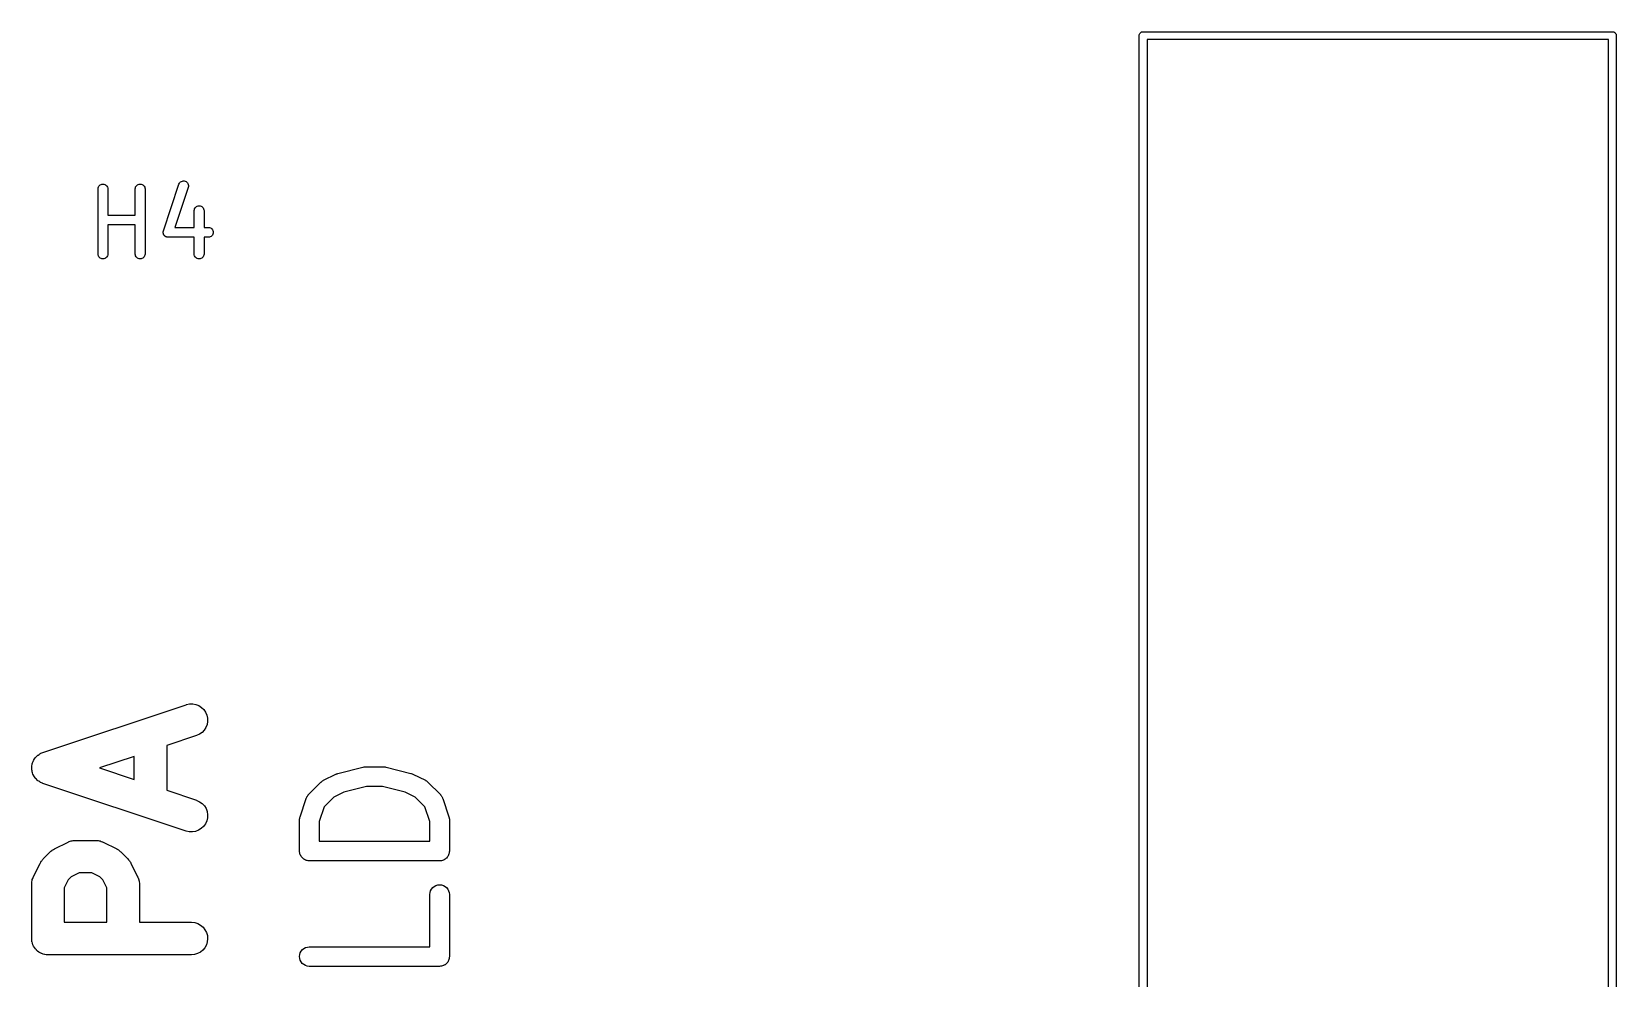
# Model space of a CAD drawing. Extents: x 65.9 to 145.1, y -115.6 to -60.
# Drawn here: x 65.95 to 90.26, y -75.07 to -60.54 of the extents above; entities that cross this region are included whole.
import ezdxf

# ---------------------------------------------------------------- set-up
doc = ezdxf.new("R2010")
doc.units = 0
doc.header["$MEASUREMENT"] = 0
doc.layers.add('BLACK', color=7, linetype='CONTINUOUS')

msp = doc.modelspace()

# ---------------------------------------------------------------- linework, layer by layer
at = {"layer": 'BLACK', "linetype": 'CONTINUOUS'}
for p, q in [((82.9665, -60.5499), (82.9769, -60.5443)), ((82.9769, -60.5443), (82.9882, -60.5409)), ((82.9882, -60.5409), (82.9971, -60.54)), ((82.9971, -60.54), (83, -60.5397)), ((82.9971, -60.54), (82.9971, -60.54)), ((83, -60.5397), (83.0029, -60.54)), ((83.0029, -60.54), (90.1971, -60.54)), ((90.1971, -60.54), (90.2, -60.5397)), ((90.2, -60.5397), (90.2029, -60.54)), ((90.2029, -60.54), (90.2029, -60.54)), ((90.2029, -60.54), (90.2118, -60.5409)), ((90.2118, -60.5409), (90.2231, -60.5443)), ((90.2231, -60.5443), (90.2335, -60.5499)), ((82.9397, -60.6), (82.9409, -60.5882)), ((82.94, -60.603), (82.9397, -60.6)), ((82.94, -82.1971), (82.94, -60.603)), ((82.9409, -60.5882), (82.9443, -60.5769)), ((82.9443, -60.5769), (82.9499, -60.5665)), ((82.9499, -60.5665), (82.9574, -60.5574)), ((82.9574, -60.5574), (82.9665, -60.5499)), ((83.06, -60.66), (83.06, -82.14)), ((90.14, -60.66), (83.06, -60.66)), ((90.14, -82.14), (90.14, -60.66)), ((90.2335, -60.5499), (90.2426, -60.5574)), ((90.2426, -60.5574), (90.2501, -60.5665)), ((90.2501, -60.5665), (90.2557, -60.5769)), ((90.2557, -60.5769), (90.2591, -60.5882)), ((90.2591, -60.5882), (90.2603, -60.6)), ((90.2603, -60.6), (90.26, -60.6029)), ((90.26, -60.6029), (90.26, -82.1971)), ((66.9631, -62.9513), (66.9647, -62.9368)), ((66.9631, -62.9524), (66.9631, -62.9513)), ((66.9631, -63.9524), (66.9631, -62.9524)), ((66.9647, -62.9368), (66.9692, -62.9228)), ((66.9692, -62.9228), (66.9762, -62.91)), ((66.9762, -62.91), (66.9856, -62.8988)), ((66.9856, -62.8988), (66.997, -62.8896)), ((66.997, -62.8896), (67.01, -62.8828)), ((67.01, -62.8828), (67.024, -62.8787)), ((67.024, -62.8787), (67.0386, -62.8774)), ((67.0386, -62.8774), (67.0532, -62.8789)), ((67.0532, -62.8789), (67.0672, -62.8832)), ((67.0672, -62.8832), (67.08, -62.8902)), ((67.08, -62.8902), (67.0913, -62.8995)), ((67.0913, -62.8995), (67.1006, -62.9109)), ((67.1006, -62.9109), (67.1074, -62.9238)), ((67.1074, -62.9238), (67.1117, -62.9378)), ((67.1117, -62.9378), (67.1131, -62.9524)), ((67.1131, -62.9524), (67.1131, -63.3536)), ((67.5345, -62.9513), (67.5362, -62.9368)), ((67.5345, -62.9524), (67.5345, -62.9513)), ((67.5345, -63.3536), (67.5345, -62.9524)), ((67.5362, -62.9368), (67.5406, -62.9228)), ((67.5406, -62.9228), (67.5476, -62.91)), ((67.5476, -62.91), (67.557, -62.8988)), ((67.557, -62.8988), (67.5685, -62.8896)), ((67.5685, -62.8896), (67.5814, -62.8828)), ((67.5814, -62.8828), (67.5955, -62.8787)), ((67.5955, -62.8787), (67.61, -62.8774)), ((67.61, -62.8774), (67.6246, -62.8789)), ((67.6246, -62.8789), (67.6386, -62.8832)), ((67.6386, -62.8832), (67.6515, -62.8902)), ((67.6515, -62.8902), (67.6627, -62.8995)), ((67.6627, -62.8995), (67.672, -62.9109)), ((67.672, -62.9109), (67.6789, -62.9238)), ((67.6789, -62.9238), (67.6831, -62.9378)), ((67.6831, -62.9378), (67.6845, -62.9524)), ((67.6845, -62.9524), (67.6845, -63.9524)), ((67.9669, -63.5953), (68.205, -62.881)), ((68.3473, -62.9285), (68.1422, -63.544)), ((68.205, -62.881), (68.2054, -62.8801)), ((68.2054, -62.8801), (68.2115, -62.8668)), ((68.2115, -62.8668), (68.2201, -62.8549)), ((68.2201, -62.8549), (68.2309, -62.845)), ((68.2309, -62.845), (68.2434, -62.8373)), ((68.2434, -62.8373), (68.2571, -62.8322)), ((68.2571, -62.8322), (68.2715, -62.8299)), ((68.2715, -62.8299), (68.2862, -62.8304)), ((68.2862, -62.8304), (68.3004, -62.8338)), ((68.3004, -62.8338), (68.3137, -62.8398)), ((68.3137, -62.8398), (68.3256, -62.8484)), ((68.3256, -62.8484), (68.3356, -62.859)), ((68.3356, -62.859), (68.3434, -62.8715)), ((68.3434, -62.8715), (68.3486, -62.8851)), ((68.3506, -62.9142), (68.3473, -62.9285)), ((68.3486, -62.8851), (68.351, -62.8996)), ((68.351, -62.8996), (68.3506, -62.9142)), ((68.4732, -63.223), (68.4862, -63.2162)), ((68.4862, -63.2162), (68.5002, -63.212)), ((68.5002, -63.212), (68.5148, -63.2107)), ((68.5148, -63.2107), (68.5294, -63.2122)), ((68.5294, -63.2122), (68.5433, -63.2166)), ((68.5433, -63.2166), (68.5562, -63.2235)), ((67.1131, -63.3536), (67.5345, -63.3536)), ((68.4393, -63.2847), (68.4409, -63.2701)), ((68.4393, -63.2857), (68.4393, -63.2847)), ((68.4393, -63.544), (68.4393, -63.2857)), ((68.4409, -63.2701), (68.4453, -63.2562)), ((68.4453, -63.2562), (68.4524, -63.2433)), ((68.4524, -63.2433), (68.4618, -63.2321)), ((68.4618, -63.2321), (68.4732, -63.223)), ((68.5562, -63.2235), (68.5675, -63.2329)), ((68.5675, -63.2329), (68.5768, -63.2442)), ((68.5768, -63.2442), (68.5836, -63.2571)), ((68.5836, -63.2571), (68.5879, -63.2711)), ((68.5879, -63.2711), (68.5893, -63.2857)), ((68.5893, -63.2857), (68.5893, -63.544)), ((67.5345, -63.5036), (67.1131, -63.5036)), ((67.1131, -63.5036), (67.1131, -63.9524)), ((67.5345, -63.9524), (67.5345, -63.5036)), ((67.9631, -63.6185), (67.9636, -63.6141)), ((67.9634, -63.6214), (67.9631, -63.6185)), ((67.9633, -63.6242), (67.9634, -63.6214)), ((67.964, -63.6286), (67.9633, -63.6242)), ((67.9636, -63.6141), (67.9637, -63.6096)), ((67.9637, -63.6096), (67.9643, -63.6068)), ((67.9644, -63.6331), (67.964, -63.6286)), ((67.9643, -63.6068), (67.9646, -63.604)), ((67.9652, -63.6359), (67.9644, -63.6331)), ((67.9646, -63.604), (67.966, -63.5997)), ((67.9657, -63.6387), (67.9652, -63.6359)), ((67.9673, -63.6428), (67.9657, -63.6387)), ((67.966, -63.5997), (67.9669, -63.5953)), ((67.9686, -63.6471), (67.9673, -63.6428)), ((67.9699, -63.6497), (67.9686, -63.6471)), ((67.9709, -63.6524), (67.9699, -63.6497)), ((67.9733, -63.6562), (67.9709, -63.6524)), ((67.9753, -63.6601), (67.9733, -63.6562)), ((67.9771, -63.6623), (67.9753, -63.6601)), ((67.9786, -63.6648), (67.9771, -63.6623)), ((67.9817, -63.668), (67.9786, -63.6648)), ((67.9845, -63.6715), (67.9817, -63.668)), ((67.9867, -63.6734), (67.9845, -63.6715)), ((67.9887, -63.6754), (67.9867, -63.6734)), ((67.9923, -63.6781), (67.9887, -63.6754)), ((67.9957, -63.6809), (67.9923, -63.6781)), ((67.9982, -63.6823), (67.9957, -63.6809)), ((68.0006, -63.684), (67.9982, -63.6823)), ((68.0046, -63.6858), (68.0006, -63.684)), ((68.0085, -63.688), (68.0046, -63.6858)), ((68.0113, -63.6888), (68.0085, -63.688)), ((68.0139, -63.69), (68.0113, -63.6888)), ((68.0182, -63.6911), (68.0139, -63.69)), ((68.0225, -63.6924), (68.0182, -63.6911)), ((68.0253, -63.6927), (68.0225, -63.6924)), ((68.0281, -63.6934), (68.0253, -63.6927)), ((68.0326, -63.6935), (68.0281, -63.6934)), ((68.037, -63.694), (68.0326, -63.6935)), ((68.0381, -63.694), (68.037, -63.694)), ((68.4393, -63.694), (68.0381, -63.694)), ((68.1422, -63.544), (68.4393, -63.544)), ((68.4393, -63.9524), (68.4393, -63.694)), ((68.5893, -63.544), (68.6571, -63.544)), ((68.6571, -63.694), (68.5893, -63.694)), ((68.5893, -63.694), (68.5893, -63.9524)), ((68.6571, -63.544), (68.6582, -63.5441)), ((68.6717, -63.6926), (68.6571, -63.694)), ((68.6582, -63.5441), (68.6727, -63.5457)), ((68.6857, -63.6884), (68.6717, -63.6926)), ((68.6727, -63.5457), (68.6867, -63.5501)), ((68.6986, -63.6815), (68.6857, -63.6884)), ((68.6867, -63.5501), (68.6995, -63.5572)), ((68.71, -63.6723), (68.6986, -63.6815)), ((68.6995, -63.5572), (68.7107, -63.5666)), ((68.7193, -63.661), (68.71, -63.6723)), ((68.7107, -63.5666), (68.7199, -63.578)), ((68.7263, -63.6481), (68.7193, -63.661)), ((68.7199, -63.578), (68.7267, -63.591)), ((68.7306, -63.6341), (68.7263, -63.6481)), ((68.7267, -63.591), (68.7308, -63.605)), ((68.7321, -63.6196), (68.7306, -63.6341)), ((68.7308, -63.605), (68.7321, -63.6196)), ((66.9645, -63.9669), (66.9631, -63.9524)), ((66.9688, -63.981), (66.9645, -63.9669)), ((66.9756, -63.9939), (66.9688, -63.981)), ((66.9849, -64.0052), (66.9756, -63.9939)), ((66.9962, -64.0146), (66.9849, -64.0052)), ((67.009, -64.0215), (66.9962, -64.0146)), ((67.023, -64.0258), (67.009, -64.0215)), ((67.0376, -64.0274), (67.023, -64.0258)), ((67.0521, -64.0261), (67.0376, -64.0274)), ((67.0662, -64.0219), (67.0521, -64.0261)), ((67.0792, -64.0151), (67.0662, -64.0219)), ((67.0906, -64.006), (67.0792, -64.0151)), ((67.1, -63.9948), (67.0906, -64.006)), ((67.107, -63.9819), (67.1, -63.9948)), ((67.1115, -63.968), (67.107, -63.9819)), ((67.1131, -63.9534), (67.1115, -63.968)), ((67.1131, -63.9524), (67.1131, -63.9534)), ((67.536, -63.9669), (67.5345, -63.9524)), ((67.5402, -63.981), (67.536, -63.9669)), ((67.5471, -63.9939), (67.5402, -63.981)), ((67.5563, -64.0052), (67.5471, -63.9939)), ((67.5676, -64.0146), (67.5563, -64.0052)), ((67.5805, -64.0215), (67.5676, -64.0146)), ((67.5944, -64.0258), (67.5805, -64.0215)), ((67.609, -64.0274), (67.5944, -64.0258)), ((67.6236, -64.0261), (67.609, -64.0274)), ((67.6376, -64.0219), (67.6236, -64.0261)), ((67.6506, -64.0151), (67.6376, -64.0219)), ((67.662, -64.006), (67.6506, -64.0151)), ((67.6714, -63.9948), (67.662, -64.006)), ((67.6785, -63.9819), (67.6714, -63.9948)), ((67.6829, -63.968), (67.6785, -63.9819)), ((67.6845, -63.9534), (67.6829, -63.968)), ((67.6845, -63.9524), (67.6845, -63.9534)), ((68.4407, -63.9669), (68.4393, -63.9524)), ((68.4449, -63.981), (68.4407, -63.9669)), ((68.4518, -63.9939), (68.4449, -63.981)), ((68.4611, -64.0052), (68.4518, -63.9939)), ((68.4723, -64.0146), (68.4611, -64.0052)), ((68.4852, -64.0215), (68.4723, -64.0146)), ((68.4992, -64.0258), (68.4852, -64.0215)), ((68.5138, -64.0274), (68.4992, -64.0258)), ((68.5283, -64.0261), (68.5138, -64.0274)), ((68.5424, -64.0219), (68.5283, -64.0261)), ((68.5554, -64.0151), (68.5424, -64.0219)), ((68.5668, -64.006), (68.5554, -64.0151)), ((68.5762, -63.9948), (68.5668, -64.006)), ((68.5832, -63.9819), (68.5762, -63.9948)), ((68.5876, -63.968), (68.5832, -63.9819)), ((68.5893, -63.9534), (68.5876, -63.968)), ((68.5893, -63.9524), (68.5893, -63.9534)), ((66.1162, -71.6009), (68.3162, -70.8676)), ((68.3162, -70.8676), (68.3195, -70.8665)), ((68.3195, -70.8665), (68.3672, -70.8563)), ((68.3672, -70.8563), (68.416, -70.8556)), ((68.416, -70.8556), (68.464, -70.8644)), ((68.464, -70.8644), (68.5094, -70.8823)), ((68.5094, -70.8823), (68.5504, -70.9087)), ((68.5504, -70.9087), (68.5855, -70.9426)), ((68.5855, -70.9426), (68.6134, -70.9827)), ((68.6134, -70.9827), (68.633, -71.0274)), ((68.6185, -71.2173), (68.5923, -71.2586)), ((68.6361, -71.1718), (68.6185, -71.2173)), ((68.633, -71.0274), (68.6435, -71.075)), ((68.6445, -71.1238), (68.6361, -71.1718)), ((68.6435, -71.075), (68.6445, -71.1238)), ((68.4743, -71.3419), (68.0167, -71.4945)), ((68.5189, -71.3221), (68.4743, -71.3419)), ((68.5587, -71.2939), (68.5189, -71.3221)), ((68.5923, -71.2586), (68.5587, -71.2939)), ((65.9658, -71.7416), (65.972, -71.7255)), ((65.972, -71.7255), (65.9759, -71.7195)), ((65.9759, -71.7195), (65.9788, -71.713)), ((65.9788, -71.713), (65.9889, -71.6989)), ((65.9889, -71.6989), (65.9981, -71.6843)), ((65.9981, -71.6843), (66.0031, -71.6791)), ((66.0031, -71.6791), (66.0072, -71.6733)), ((66.0072, -71.6733), (66.0198, -71.6615)), ((66.0198, -71.6615), (66.0318, -71.6489)), ((66.0318, -71.6489), (66.0376, -71.6448)), ((66.0376, -71.6448), (66.0428, -71.6399)), ((66.0428, -71.6399), (66.0575, -71.6308)), ((66.0575, -71.6308), (66.0716, -71.6208)), ((66.0716, -71.6208), (66.0781, -71.6179)), ((66.0781, -71.6179), (66.0842, -71.6141)), ((66.0842, -71.6141), (66.1004, -71.608)), ((66.1004, -71.608), (66.1162, -71.6009)), ((67.5167, -71.6611), (66.9858, -71.8381)), ((67.5167, -72.015), (67.5167, -71.6611)), ((68.0167, -71.4945), (68.0167, -72.1817)), ((65.9457, -71.8536), (65.9463, -71.8364)), ((65.9469, -71.8607), (65.9457, -71.8536)), ((65.946, -71.8191), (65.9472, -71.812)), ((65.9463, -71.8364), (65.946, -71.8191)), ((65.947, -71.8678), (65.9469, -71.8607)), ((65.9507, -71.8847), (65.947, -71.8678)), ((65.9472, -71.812), (65.9475, -71.8049)), ((65.9475, -71.8049), (65.9514, -71.788)), ((65.9535, -71.9018), (65.9507, -71.8847)), ((65.9514, -71.788), (65.9544, -71.771)), ((65.956, -71.9085), (65.9535, -71.9018)), ((65.9544, -71.771), (65.957, -71.7643)), ((65.9575, -71.9155), (65.956, -71.9085)), ((65.957, -71.7643), (65.9586, -71.7574)), ((65.9645, -71.9313), (65.9575, -71.9155)), ((65.9586, -71.7574), (65.9658, -71.7416)), ((65.9705, -71.9476), (65.9645, -71.9313)), ((65.9742, -71.9536), (65.9705, -71.9476)), ((65.9771, -71.9602), (65.9742, -71.9536)), ((65.987, -71.9744), (65.9771, -71.9602)), ((66.9858, -71.8381), (67.5167, -72.015)), ((70.4234, -72.0277), (70.6139, -71.9325)), ((70.6139, -71.9325), (70.6157, -71.9316)), ((70.6157, -71.9316), (70.6164, -71.9313)), ((70.6164, -71.9313), (70.617, -71.931)), ((70.617, -71.931), (70.6301, -71.9263)), ((70.6301, -71.9263), (70.6432, -71.9215)), ((70.6432, -71.9215), (70.6439, -71.9214)), ((70.6439, -71.9214), (70.6446, -71.9211)), ((70.6446, -71.9211), (71.0255, -71.8259)), ((71.0255, -71.8259), (71.0276, -71.8254)), ((71.0276, -71.8254), (71.0302, -71.8251)), ((71.0302, -71.8251), (71.0328, -71.8243)), ((71.0328, -71.8243), (71.0447, -71.8231)), ((71.0447, -71.8231), (71.0566, -71.8215)), ((71.0566, -71.8215), (71.0592, -71.8217)), ((71.0592, -71.8217), (71.0619, -71.8214)), ((71.0619, -71.8214), (71.3476, -71.8214)), ((71.3476, -71.8214), (71.3497, -71.8214)), ((71.3497, -71.8214), (71.3524, -71.8217)), ((71.3524, -71.8217), (71.355, -71.8216)), ((71.355, -71.8216), (71.3669, -71.8234)), ((71.3669, -71.8234), (71.3788, -71.8247)), ((71.3788, -71.8247), (71.3814, -71.8255)), ((71.3814, -71.8255), (71.384, -71.8259)), ((71.384, -71.8259), (71.765, -71.9211)), ((71.765, -71.9211), (71.767, -71.9217)), ((71.767, -71.9217), (71.7676, -71.9219)), ((71.7676, -71.9219), (71.7683, -71.922)), ((71.7683, -71.922), (71.7813, -71.927)), ((71.7813, -71.927), (71.7944, -71.9319)), ((71.7944, -71.9319), (71.795, -71.9323)), ((71.795, -71.9323), (71.7957, -71.9325)), ((71.7957, -71.9325), (71.9861, -72.0277)), ((65.996, -71.9891), (65.987, -71.9744)), ((66.0009, -71.9944), (65.996, -71.9891)), ((66.005, -72.0002), (66.0009, -71.9944)), ((66.0174, -72.0122), (66.005, -72.0002)), ((66.0291, -72.0249), (66.0174, -72.0122)), ((66.0349, -72.0292), (66.0291, -72.0249)), ((66.0401, -72.0341), (66.0349, -72.0292)), ((66.0546, -72.0435), (66.0401, -72.0341)), ((66.0686, -72.0536), (66.0546, -72.0435)), ((66.0751, -72.0566), (66.0686, -72.0536)), ((66.0811, -72.0605), (66.0751, -72.0566)), ((66.0972, -72.0669), (66.0811, -72.0605)), ((66.1129, -72.0741), (66.0972, -72.0669)), ((66.1162, -72.0753), (66.1129, -72.0741)), ((68.3162, -72.8086), (66.1162, -72.0753)), ((68.0167, -72.1817), (68.4743, -72.3343)), ((70.1939, -72.2463), (70.3844, -72.0558)), ((70.3844, -72.0558), (70.3859, -72.0544)), ((70.3859, -72.0544), (70.3925, -72.0491)), ((70.3925, -72.0491), (70.3986, -72.0433)), ((70.3986, -72.0433), (70.4039, -72.04)), ((70.4039, -72.04), (70.4088, -72.0361)), ((70.4088, -72.0361), (70.4163, -72.0322)), ((70.4163, -72.0322), (70.4234, -72.0277)), ((70.7333, -72.2082), (70.5793, -72.2852)), ((71.0804, -72.1214), (70.7333, -72.2082)), ((71.3292, -72.1214), (71.0804, -72.1214)), ((71.6762, -72.2082), (71.3292, -72.1214)), ((71.8302, -72.2852), (71.6762, -72.2082)), ((71.9861, -72.0277), (71.988, -72.0287)), ((71.988, -72.0287), (71.9951, -72.0333)), ((71.9951, -72.0333), (72.0025, -72.0373)), ((72.0025, -72.0373), (72.0073, -72.0412)), ((72.0073, -72.0412), (72.0126, -72.0446)), ((72.0126, -72.0446), (72.0186, -72.0505)), ((72.0186, -72.0505), (72.0251, -72.0558)), ((72.0251, -72.0558), (72.2156, -72.2463)), ((68.4743, -72.3343), (68.4776, -72.3354)), ((68.4776, -72.3354), (68.5219, -72.3559)), ((68.5219, -72.3559), (68.5613, -72.3846)), ((68.5613, -72.3846), (68.5945, -72.4204)), ((68.5945, -72.4204), (68.62, -72.462)), ((70.0625, -72.5907), (70.1577, -72.3049)), ((70.1577, -72.3049), (70.1584, -72.303)), ((70.1584, -72.303), (70.1602, -72.299)), ((70.1602, -72.299), (70.1615, -72.2947)), ((70.1615, -72.2947), (70.1664, -72.2857)), ((70.1664, -72.2857), (70.1707, -72.2764)), ((70.1707, -72.2764), (70.1733, -72.2728)), ((70.1733, -72.2728), (70.1754, -72.2689)), ((70.1754, -72.2689), (70.1819, -72.261)), ((70.1819, -72.261), (70.1879, -72.2527)), ((70.1879, -72.2527), (70.1911, -72.2497)), ((70.1911, -72.2497), (70.1939, -72.2463)), ((70.4311, -72.4334), (70.3548, -72.6624)), ((70.5793, -72.2852), (70.4311, -72.4334)), ((71.9784, -72.4334), (71.8302, -72.2852)), ((72.0548, -72.6624), (71.9784, -72.4334)), ((72.2156, -72.2463), (72.2171, -72.2478)), ((72.2171, -72.2478), (72.2198, -72.2512)), ((72.2198, -72.2512), (72.223, -72.2543)), ((72.223, -72.2543), (72.2289, -72.2627)), ((72.2289, -72.2627), (72.2353, -72.2707)), ((72.2353, -72.2707), (72.2374, -72.2746)), ((72.2374, -72.2746), (72.2399, -72.2782)), ((72.2399, -72.2782), (72.2441, -72.2876)), ((72.2441, -72.2876), (72.2488, -72.2967)), ((72.2488, -72.2967), (72.25, -72.3009)), ((72.25, -72.3009), (72.2518, -72.3049)), ((72.2518, -72.3049), (72.3471, -72.5907)), ((68.6117, -72.6966), (68.5832, -72.7362)), ((68.6319, -72.6521), (68.6117, -72.6966)), ((68.62, -72.462), (68.637, -72.5077)), ((68.643, -72.6046), (68.6319, -72.6521)), ((68.637, -72.5077), (68.6448, -72.5559)), ((68.6448, -72.5559), (68.643, -72.6046)), ((70.0548, -72.636), (70.0557, -72.6276)), ((70.0548, -72.6381), (70.0548, -72.636)), ((70.0548, -73.1143), (70.0548, -72.6381)), ((70.0557, -72.6276), (70.056, -72.6192)), ((70.056, -72.6192), (70.0573, -72.6131)), ((70.0573, -72.6131), (70.058, -72.6069)), ((70.058, -72.6069), (70.0606, -72.5989)), ((70.0606, -72.5989), (70.0625, -72.5907)), ((70.3548, -72.6624), (70.3548, -72.9643)), ((72.0548, -72.9643), (72.0548, -72.6624)), ((72.3471, -72.5907), (72.3477, -72.5927)), ((72.3477, -72.5927), (72.3495, -72.6009)), ((72.3495, -72.6009), (72.3519, -72.609)), ((72.3519, -72.609), (72.3525, -72.6152)), ((72.3525, -72.6152), (72.3538, -72.6213)), ((72.3538, -72.6213), (72.3539, -72.6297)), ((72.3539, -72.6297), (72.3548, -72.6381)), ((72.3548, -72.6381), (72.3548, -73.1143)), ((68.3638, -72.8194), (68.3162, -72.8086)), ((68.4125, -72.8208), (68.3638, -72.8194)), ((68.4606, -72.8127), (68.4125, -72.8208)), ((68.5063, -72.7954), (68.4606, -72.8127)), ((68.5477, -72.7696), (68.5063, -72.7954)), ((68.5832, -72.7362), (68.5477, -72.7696)), ((66.1232, -73.2327), (66.228, -73.128)), ((66.228, -73.128), (66.2305, -73.1255)), ((66.2305, -73.1255), (66.2414, -73.1168)), ((66.2414, -73.1168), (66.2517, -73.1071)), ((66.2517, -73.1071), (66.2605, -73.1016)), ((66.2605, -73.1016), (66.2686, -73.0951)), ((66.2686, -73.0951), (66.2811, -73.0886)), ((66.2811, -73.0886), (66.293, -73.0812)), ((66.293, -73.0812), (66.5025, -72.9764)), ((66.5025, -72.9764), (66.5056, -72.9749)), ((66.5056, -72.9749), (66.5125, -72.9723)), ((66.5125, -72.9723), (66.519, -72.9689)), ((66.519, -72.9689), (66.5354, -72.9639)), ((66.5354, -72.9639), (66.5514, -72.958)), ((66.5514, -72.958), (66.5587, -72.9569)), ((66.5587, -72.9569), (66.5657, -72.9548)), ((66.5657, -72.9548), (66.5827, -72.9531)), ((66.5827, -72.9531), (66.5996, -72.9504)), ((66.5996, -72.9504), (66.607, -72.9507)), ((66.607, -72.9507), (66.6143, -72.95)), ((66.6143, -72.95), (66.9286, -72.95)), ((66.9286, -72.95), (66.9321, -72.95)), ((66.9321, -72.95), (66.9394, -72.9508)), ((66.9394, -72.9508), (66.9467, -72.9507)), ((66.9467, -72.9507), (66.9636, -72.9536)), ((66.9636, -72.9536), (66.9805, -72.9555)), ((66.9805, -72.9555), (66.9876, -72.9577)), ((66.9876, -72.9577), (66.9948, -72.9589)), ((66.9948, -72.9589), (67.0108, -72.965)), ((67.0108, -72.965), (67.0271, -72.9702)), ((67.0271, -72.9702), (67.0335, -72.9738)), ((67.0335, -72.9738), (67.0404, -72.9764)), ((67.0404, -72.9764), (67.2499, -73.0812)), ((67.2499, -73.0812), (67.253, -73.0827)), ((67.253, -73.0827), (67.2648, -73.0904)), ((67.2648, -73.0904), (67.2772, -73.097)), ((67.2772, -73.097), (67.2852, -73.1036)), ((67.2852, -73.1036), (67.2939, -73.1093)), ((67.2939, -73.1093), (67.304, -73.1191)), ((67.304, -73.1191), (67.3149, -73.128)), ((67.3149, -73.128), (67.4196, -73.2327)), ((70.0561, -73.1283), (70.0548, -73.1143)), ((70.0574, -73.1424), (70.0561, -73.1283)), ((70.0576, -73.1429), (70.0574, -73.1424)), ((70.0576, -73.1434), (70.0576, -73.1429)), ((70.0617, -73.1569), (70.0576, -73.1434)), ((70.0657, -73.1705), (70.0617, -73.1569)), ((70.0659, -73.1709), (70.0657, -73.1705)), ((70.0661, -73.1714), (70.0659, -73.1709)), ((70.0727, -73.1839), (70.0661, -73.1714)), ((70.0792, -73.1964), (70.0727, -73.1839)), ((70.3548, -72.9643), (72.0548, -72.9643)), ((72.3358, -73.1857), (72.3291, -73.1982)), ((72.3426, -73.1734), (72.3358, -73.1857)), ((72.3428, -73.1729), (72.3426, -73.1734)), ((72.343, -73.1724), (72.3428, -73.1729)), ((72.3472, -73.1589), (72.343, -73.1724)), ((72.3515, -73.1455), (72.3472, -73.1589)), ((72.3517, -73.1444), (72.3515, -73.1449)), ((72.3515, -73.1449), (72.3515, -73.1455)), ((72.3532, -73.1304), (72.3517, -73.1444)), ((72.3547, -73.1164), (72.3532, -73.1304)), ((72.3548, -73.1154), (72.3547, -73.1164)), ((72.3548, -73.1143), (72.3548, -73.1153)), ((72.3548, -73.1153), (72.3548, -73.1153)), ((72.3548, -73.1153), (72.3548, -73.1154)), ((65.9716, -73.5072), (66.0764, -73.2977)), ((66.0764, -73.2977), (66.078, -73.2946)), ((66.078, -73.2946), (66.0856, -73.2828)), ((66.0856, -73.2828), (66.0923, -73.2704)), ((66.0923, -73.2704), (66.0989, -73.2624)), ((66.0989, -73.2624), (66.1045, -73.2537)), ((66.1045, -73.2537), (66.1143, -73.2436)), ((66.1143, -73.2436), (66.1232, -73.2327)), ((67.4196, -73.2327), (67.4221, -73.2352)), ((67.4221, -73.2352), (67.4308, -73.2462)), ((67.4308, -73.2462), (67.4405, -73.2564)), ((67.4405, -73.2564), (67.446, -73.2652)), ((67.446, -73.2652), (67.4525, -73.2734)), ((67.4525, -73.2734), (67.459, -73.2858)), ((67.459, -73.2858), (67.4665, -73.2977)), ((67.4665, -73.2977), (67.5712, -73.5072)), ((70.0796, -73.1968), (70.0792, -73.1964)), ((70.0798, -73.1973), (70.0796, -73.1968)), ((70.0887, -73.2082), (70.0798, -73.1973)), ((70.0976, -73.2192), (70.0887, -73.2082)), ((70.098, -73.2196), (70.0976, -73.2192)), ((70.0983, -73.22), (70.098, -73.2196)), ((70.1092, -73.229), (70.0983, -73.22)), ((70.12, -73.2381), (70.1092, -73.229)), ((70.1205, -73.2383), (70.12, -73.2381)), ((70.1209, -73.2386), (70.1205, -73.2383)), ((70.1333, -73.2454), (70.1209, -73.2386)), ((70.1457, -73.2522), (70.1333, -73.2454)), ((70.1462, -73.2523), (70.1457, -73.2522)), ((70.1466, -73.2526), (70.1462, -73.2523)), ((70.1601, -73.2567), (70.1466, -73.2526)), ((70.1736, -73.261), (70.1601, -73.2567)), ((70.1741, -73.2611), (70.1736, -73.261)), ((70.1746, -73.2612), (70.1741, -73.2611)), ((70.1886, -73.2627), (70.1746, -73.2612)), ((70.2027, -73.2643), (70.1886, -73.2627)), ((70.2037, -73.2643), (70.2027, -73.2643)), ((70.2048, -73.2643), (70.2037, -73.2643)), ((70.2037, -73.2643), (70.2037, -73.2643)), ((70.2037, -73.2643), (70.2037, -73.2643)), ((72.2048, -73.2643), (70.2048, -73.2643)), ((72.2188, -73.2629), (72.2048, -73.2643)), ((72.2329, -73.2616), (72.2188, -73.2629)), ((72.2334, -73.2615), (72.2329, -73.2616)), ((72.2339, -73.2614), (72.2334, -73.2615)), ((72.2474, -73.2574), (72.2339, -73.2614)), ((72.261, -73.2534), (72.2474, -73.2574)), ((72.2614, -73.2531), (72.261, -73.2534)), ((72.2619, -73.253), (72.2614, -73.2531)), ((72.2744, -73.2463), (72.2619, -73.253)), ((72.2869, -73.2398), (72.2744, -73.2463)), ((72.2873, -73.2395), (72.2869, -73.2398)), ((72.2878, -73.2392), (72.2873, -73.2395)), ((72.2987, -73.2303), (72.2878, -73.2392)), ((72.3097, -73.2215), (72.2987, -73.2303)), ((72.31, -73.2211), (72.3097, -73.2215)), ((72.3105, -73.2207), (72.31, -73.2211)), ((72.3195, -73.2098), (72.3105, -73.2207)), ((72.3285, -73.199), (72.3195, -73.2098)), ((72.3288, -73.1986), (72.3285, -73.199)), ((72.3291, -73.1982), (72.3288, -73.1986)), ((65.9452, -73.619), (65.9453, -73.6156)), ((65.9452, -74.4571), (65.9452, -73.619)), ((65.9453, -73.6156), (65.9461, -73.6082)), ((65.9459, -73.6009), (65.9488, -73.584)), ((65.9461, -73.6082), (65.9459, -73.6009)), ((65.9488, -73.584), (65.9507, -73.5671)), ((65.9507, -73.5671), (65.9529, -73.5601)), ((65.9529, -73.5601), (65.9542, -73.5528)), ((65.9542, -73.5528), (65.9603, -73.5368)), ((65.9603, -73.5368), (65.9655, -73.5206)), ((65.9655, -73.5206), (65.969, -73.5141)), ((65.969, -73.5141), (65.9716, -73.5072)), ((66.5055, -73.5576), (66.4452, -73.6781)), ((66.5529, -73.5102), (66.5055, -73.5576)), ((66.6733, -73.45), (66.5529, -73.5102)), ((66.8696, -73.45), (66.6733, -73.45)), ((66.99, -73.5102), (66.8696, -73.45)), ((67.0374, -73.5576), (66.99, -73.5102)), ((67.0976, -73.6781), (67.0374, -73.5576)), ((67.5712, -73.5072), (67.5728, -73.5104)), ((67.5728, -73.5104), (67.5753, -73.5173)), ((67.5753, -73.5173), (67.5788, -73.5238)), ((67.5788, -73.5238), (67.5837, -73.5401)), ((67.5837, -73.5401), (67.5896, -73.5562)), ((67.5896, -73.5562), (67.5907, -73.5634)), ((67.5907, -73.5634), (67.5929, -73.5705)), ((67.5929, -73.5705), (67.5945, -73.5875)), ((67.5945, -73.5875), (67.5972, -73.6044)), ((67.5972, -73.6044), (67.5969, -73.6117)), ((67.5969, -73.6117), (67.5976, -73.619)), ((67.5976, -73.619), (67.5976, -74.2071)), ((72.081, -73.6962), (72.0998, -73.6738)), ((72.0998, -73.6738), (72.1226, -73.6554)), ((72.1226, -73.6554), (72.1486, -73.6419)), ((72.1486, -73.6419), (72.1767, -73.6336)), ((72.1767, -73.6336), (72.2058, -73.631)), ((72.2058, -73.631), (72.2349, -73.634)), ((72.2349, -73.634), (72.2629, -73.6427)), ((72.2629, -73.6427), (72.2886, -73.6566)), ((72.2886, -73.6566), (72.3112, -73.6753)), ((66.4452, -73.6781), (66.4452, -74.2071)), ((67.0976, -74.2071), (67.0976, -73.6781)), ((72.0548, -73.7789), (72.058, -73.7498)), ((72.0548, -73.781), (72.0548, -73.7789)), ((72.0548, -74.5833), (72.0548, -73.781)), ((72.058, -73.7498), (72.0669, -73.7219)), ((72.0669, -73.7219), (72.081, -73.6962)), ((72.3112, -73.6753), (72.3297, -73.6979)), ((72.3297, -73.6979), (72.3434, -73.7238)), ((72.3434, -73.7238), (72.3519, -73.7518)), ((72.3519, -73.7518), (72.3548, -73.781)), ((72.3548, -73.781), (72.3548, -74.7333)), ((66.4452, -74.2071), (67.0976, -74.2071)), ((67.5976, -74.2071), (68.3952, -74.2071)), ((68.3952, -74.2071), (68.3987, -74.2072)), ((68.3987, -74.2072), (68.4472, -74.2126)), ((68.4472, -74.2126), (68.4937, -74.2274)), ((68.4937, -74.2274), (68.5365, -74.2509)), ((68.5365, -74.2509), (68.5739, -74.2822)), ((68.5739, -74.2822), (68.6044, -74.3203)), ((68.6044, -74.3203), (68.627, -74.3635)), ((68.627, -74.3635), (68.6408, -74.4103)), ((65.9475, -74.4806), (65.9452, -74.4571)), ((65.9497, -74.504), (65.9475, -74.4806)), ((65.9499, -74.5048), (65.9497, -74.504)), ((65.95, -74.5057), (65.9499, -74.5048)), ((65.9568, -74.5283), (65.95, -74.5057)), ((65.9634, -74.5508), (65.9568, -74.5283)), ((65.9638, -74.5516), (65.9634, -74.5508)), ((65.9641, -74.5524), (65.9638, -74.5516)), ((65.9752, -74.5732), (65.9641, -74.5524)), ((65.986, -74.594), (65.9752, -74.5732)), ((65.9866, -74.5947), (65.986, -74.594)), ((65.987, -74.5955), (65.9866, -74.5947)), ((66.0019, -74.6137), (65.987, -74.5955)), ((66.0166, -74.6321), (66.0019, -74.6137)), ((66.0173, -74.6326), (66.0166, -74.6321)), ((66.0178, -74.6333), (66.0173, -74.6326)), ((66.036, -74.6483), (66.0178, -74.6333)), ((68.5714, -74.6345), (68.5336, -74.6654)), ((68.6025, -74.5969), (68.5714, -74.6345)), ((68.6257, -74.554), (68.6025, -74.5969)), ((68.6401, -74.5074), (68.6257, -74.554)), ((68.6452, -74.4589), (68.6401, -74.5074)), ((68.6408, -74.4103), (68.6452, -74.4589)), ((70.0804, -74.6495), (70.0991, -74.6269)), ((70.0991, -74.6269), (70.1218, -74.6084)), ((70.1218, -74.6084), (70.1476, -74.5947)), ((70.1476, -74.5947), (70.1756, -74.5862)), ((70.1756, -74.5862), (70.2048, -74.5833)), ((70.2048, -74.5833), (72.0548, -74.5833)), ((66.054, -74.6634), (66.036, -74.6483)), ((66.0548, -74.6638), (66.054, -74.6634)), ((66.0554, -74.6644), (66.0548, -74.6638)), ((66.0761, -74.6756), (66.0554, -74.6644)), ((66.0968, -74.6869), (66.0761, -74.6756)), ((66.0976, -74.6872), (66.0968, -74.6869)), ((66.0984, -74.6876), (66.0976, -74.6872)), ((66.1208, -74.6946), (66.0984, -74.6876)), ((66.1433, -74.7017), (66.1208, -74.6946)), ((66.1441, -74.7018), (66.1433, -74.7017)), ((66.145, -74.702), (66.1441, -74.7018)), ((66.1683, -74.7045), (66.145, -74.702)), ((66.1917, -74.7071), (66.1683, -74.7045)), ((66.1934, -74.7071), (66.1917, -74.7071)), ((66.1935, -74.7071), (66.1934, -74.7071)), ((66.1936, -74.7071), (66.1935, -74.7071)), ((66.1952, -74.7071), (66.1936, -74.7071)), ((68.3952, -74.7071), (66.1952, -74.7071)), ((68.4438, -74.7024), (68.3952, -74.7071)), ((68.4905, -74.6883), (68.4438, -74.7024)), ((68.5336, -74.6654), (68.4905, -74.6883)), ((70.0548, -74.7323), (70.0578, -74.7032)), ((70.0574, -74.7614), (70.0548, -74.7323)), ((70.0657, -74.7895), (70.0574, -74.7614)), ((70.0578, -74.7032), (70.0665, -74.6752)), ((70.0792, -74.8155), (70.0657, -74.7895)), ((70.0665, -74.6752), (70.0804, -74.6495)), ((70.0976, -74.8383), (70.0792, -74.8155)), ((70.12, -74.8571), (70.0976, -74.8383)), ((70.1457, -74.8712), (70.12, -74.8571)), ((70.1736, -74.8801), (70.1457, -74.8712)), ((70.2027, -74.8833), (70.1736, -74.8801)), ((70.2048, -74.8833), (70.2027, -74.8833)), ((72.2048, -74.8833), (70.2048, -74.8833)), ((72.2188, -74.882), (72.2048, -74.8833)), ((72.2329, -74.8807), (72.2188, -74.882)), ((72.2334, -74.8805), (72.2329, -74.8807)), ((72.2339, -74.8805), (72.2334, -74.8805)), ((72.2474, -74.8764), (72.2339, -74.8805)), ((72.261, -74.8724), (72.2474, -74.8764)), ((72.2614, -74.8722), (72.261, -74.8724)), ((72.2619, -74.872), (72.2614, -74.8722)), ((72.2744, -74.8654), (72.2619, -74.872)), ((72.2869, -74.8588), (72.2744, -74.8654)), ((72.2873, -74.8585), (72.2869, -74.8588)), ((72.2878, -74.8583), (72.2873, -74.8585)), ((72.2987, -74.8494), (72.2878, -74.8583)), ((72.3097, -74.8405), (72.2987, -74.8494)), ((72.31, -74.8401), (72.3097, -74.8405)), ((72.3105, -74.8398), (72.31, -74.8401)), ((72.3195, -74.8289), (72.3105, -74.8398)), ((72.3285, -74.8181), (72.3195, -74.8289)), ((72.3288, -74.8176), (72.3285, -74.8181)), ((72.3291, -74.8172), (72.3288, -74.8176)), ((72.3358, -74.8048), (72.3291, -74.8172)), ((72.3426, -74.7924), (72.3358, -74.8048)), ((72.3428, -74.7919), (72.3426, -74.7924)), ((72.343, -74.7915), (72.3428, -74.7919)), ((72.3472, -74.778), (72.343, -74.7915)), ((72.3515, -74.7645), (72.3472, -74.778)), ((72.3517, -74.7635), (72.3515, -74.764)), ((72.3515, -74.764), (72.3515, -74.7645)), ((72.3532, -74.7495), (72.3517, -74.7635)), ((72.3547, -74.7354), (72.3532, -74.7495)), ((72.3548, -74.7344), (72.3547, -74.7354)), ((72.3548, -74.7333), (72.3548, -74.7343)), ((72.3548, -74.7343), (72.3548, -74.7344)), ((72.3548, -74.7344), (72.3548, -74.7344))]:
    msp.add_line(p, q, dxfattribs=at)

doc.saveas('drawing.dxf')
